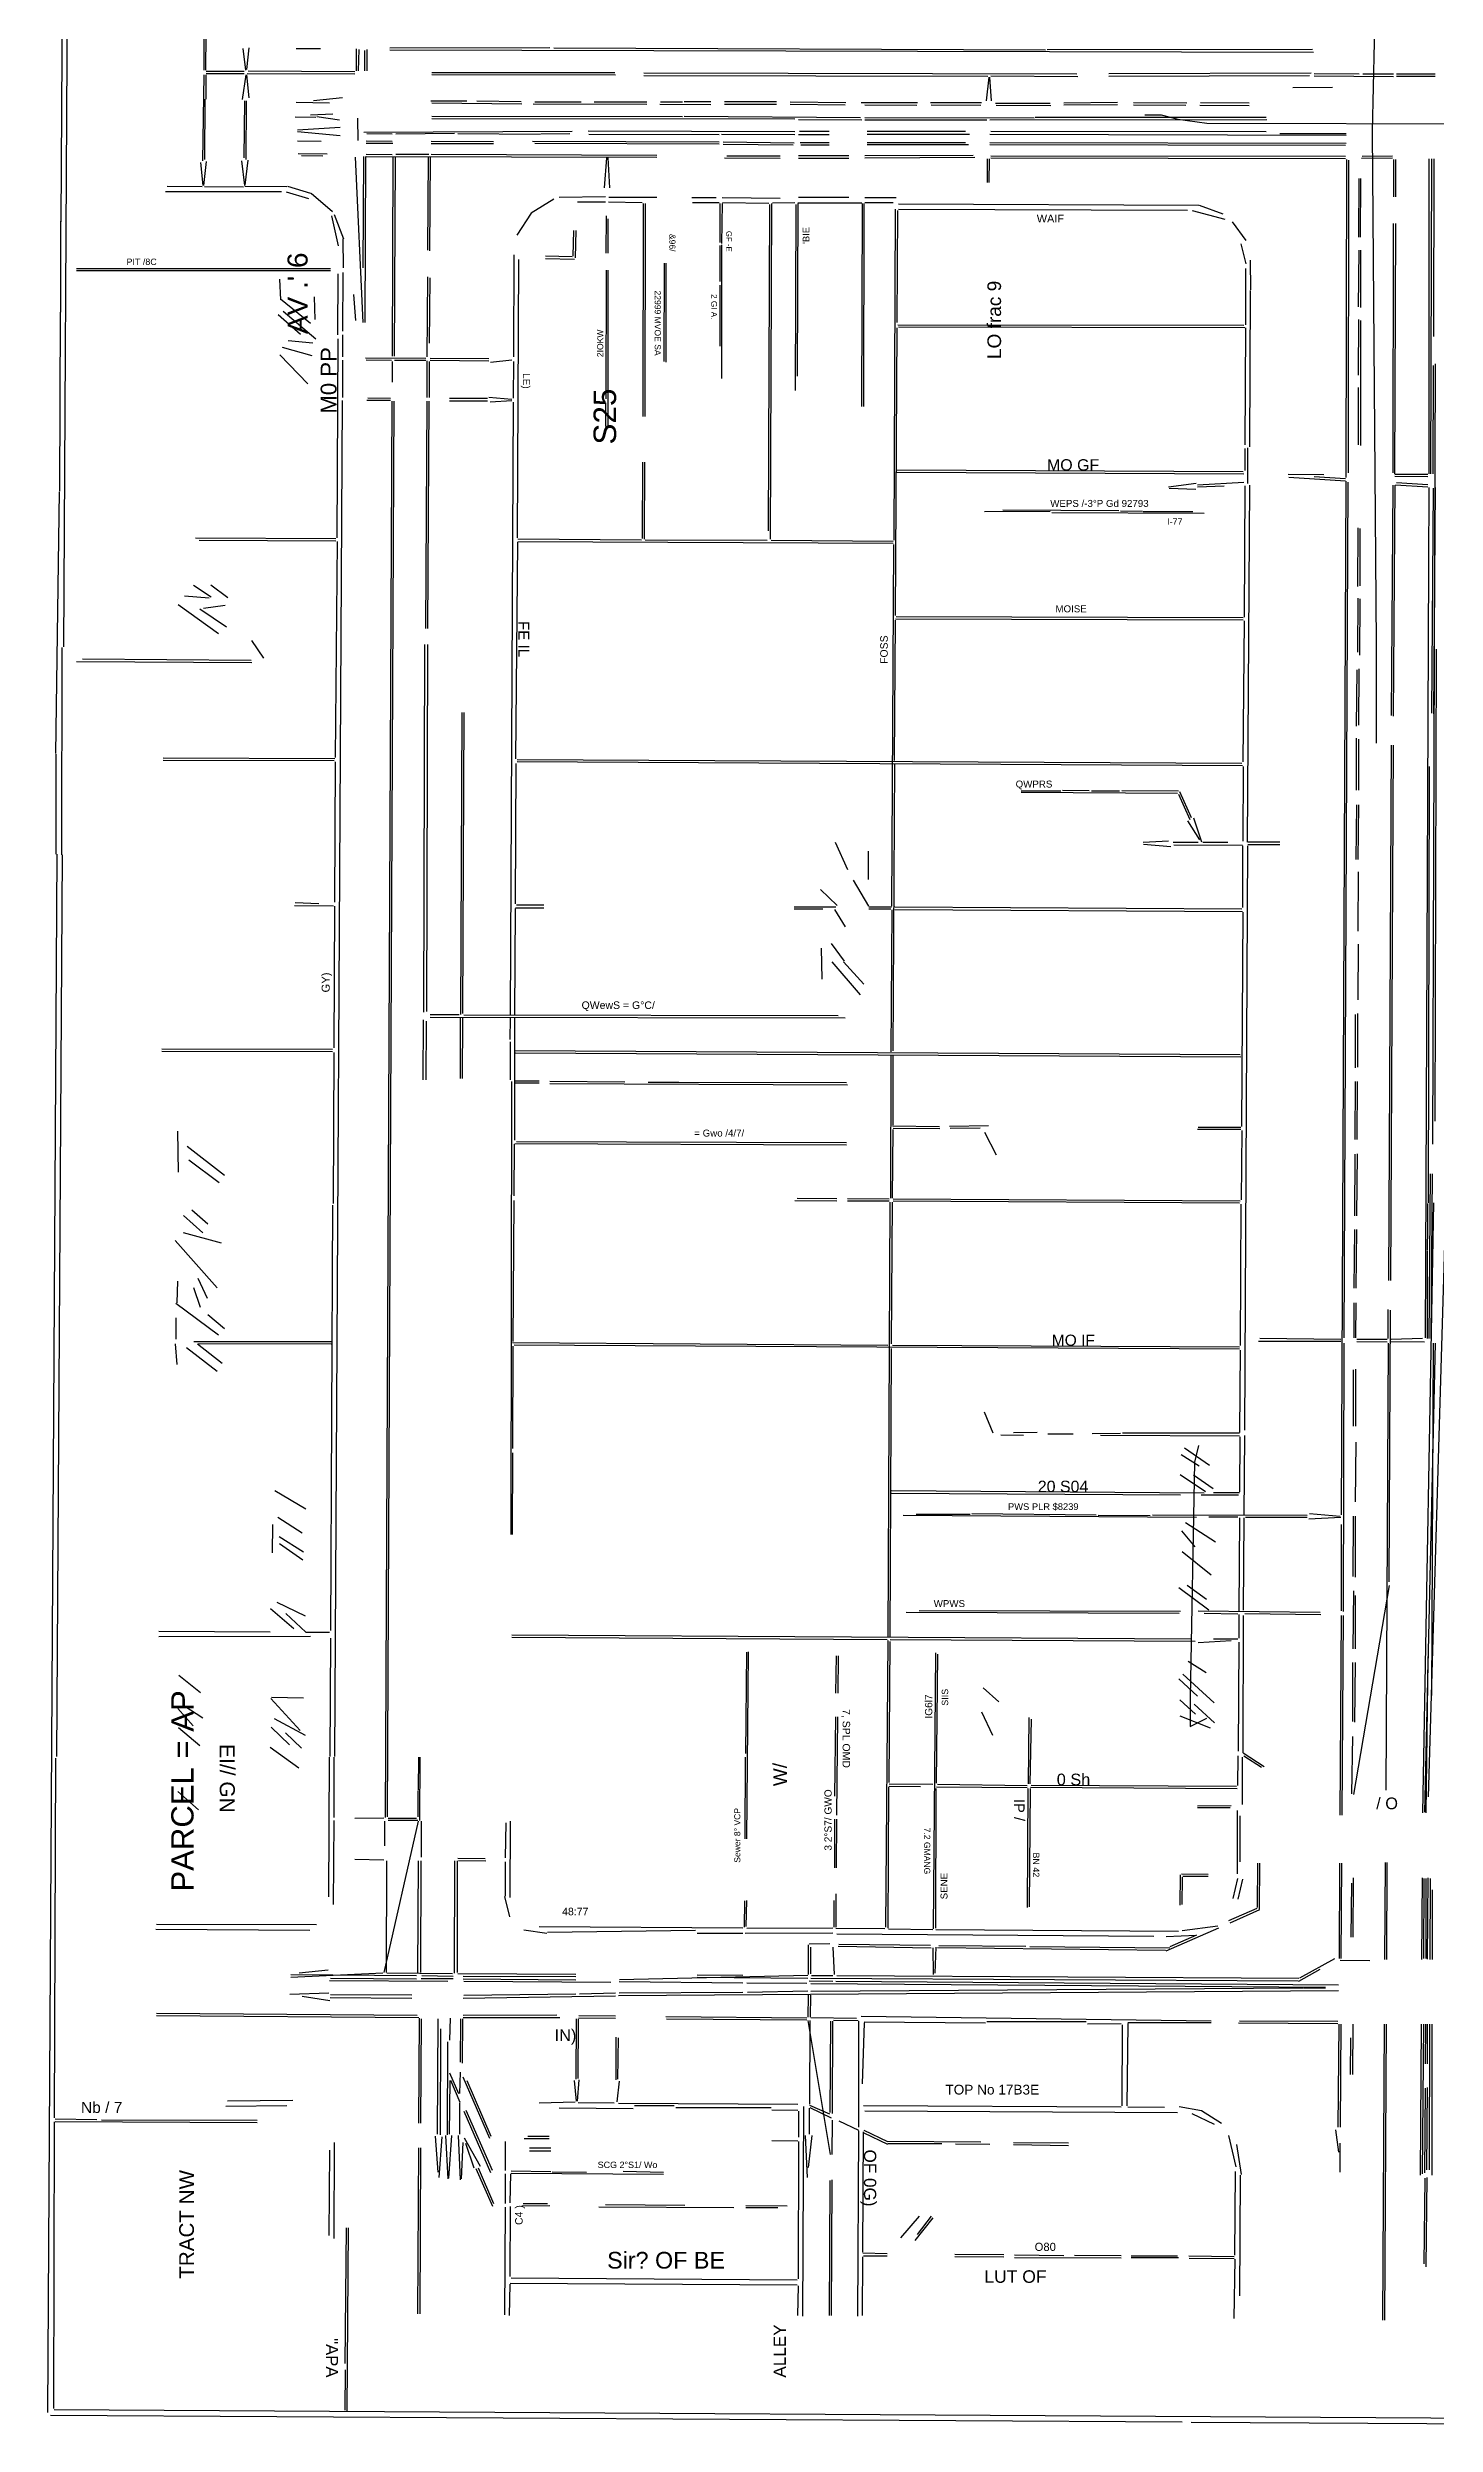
# Model space of a CAD drawing. Header units: feet. Extents: x 12 to 960, y 13 to 702.
# Drawn here: x 18.5 to 208.1, y 22.3 to 346.9 of the extents above; entities that cross this region are included whole.
import ezdxf
from ezdxf.enums import TextEntityAlignment as Align

# ---------------------------------------------------------------- set-up
doc = ezdxf.new("R2010")
doc.units = ezdxf.units.FT
for name, color, linetype in [('AGUA', 4, 'CONTINUOUS'), ('ALCANTARILLADO', 2, 'CONTINUOUS'), ('EJE_VIA', 7, 'CONTINUOUS'), ('GAS', 30, 'CONTINUOUS'), ('TEXTO', 7, 'CONTINUOUS')]:
    doc.layers.add(name, color=color, linetype=linetype)
doc.styles.add('CAD_TEXT', font='Arial')

msp = doc.modelspace()

# ---------------------------------------------------------------- linework, layer by layer
at = {"layer": 'AGUA'}
for p, q in [((199.98, 358.61), (199.43, 335.47)), ((168.4, 337.73), (170.64, 337.73)), ((170.64, 337.73), (172.9, 337.15)), ((172.9, 337.15), (176.84, 336.6)), ((176.84, 336.6), (436.44, 336.02)), ((199.43, 335.47), (199.98, 265.49)), ((199.98, 265.49), (199.98, 251.94)), ((175.73, 156), (175.16, 153.74)), ((175.16, 153.74), (174.6, 121.58)), ((174.6, 121.58), (174.6, 117.63)), ((174.6, 117.63), (176.84, 118.76))]:
    msp.add_line(p, q, dxfattribs=at)
at = {"layer": 'ALCANTARILLADO'}
msp.add_line((114.23, 127.8), (113.98, 102.27), dxfattribs=at)
at = {"layer": 'EJE_VIA'}
for p, q in [((21.71, 451.54), (20.69, 265.09)), ((21.04, 450.71), (20.32, 323.11)), ((39.93, 355.29), (39.84, 343.83)), ((40.17, 355.19), (40.09, 343.84)), ((45.17, 346.78), (45.53, 343.84)), ((46.02, 346.88), (45.67, 343.94)), ((55.78, 346.77), (52.45, 346.77)), ((60.67, 346.75), (60.67, 343.73)), ((61.03, 346.65), (60.95, 343.73)), ((61.82, 346.54), (61.79, 343.73)), ((62.1, 346.65), (62.11, 343.73)), ((87.14, 346.91), (65.26, 346.87)), ((65.26, 346.61), (191.41, 346.32)), ((87.66, 346.89), (154.84, 346.6)), ((191.3, 346.65), (155.05, 346.6)), ((39.86, 343.21), (39.68, 331.44)), ((40.11, 343.21), (40.11, 339.88)), ((45.36, 343.66), (40.16, 343.66)), ((45.36, 343.34), (40.16, 343.32)), ((45.6, 343.21), (45.07, 339.84)), ((45.67, 343.21), (46.01, 340.07)), ((45.78, 343.41), (60.47, 343.35)), ((45.89, 343.74), (60.47, 343.66)), ((70.99, 343.54), (95.99, 343.52)), ((70.99, 343.26), (96.09, 343.2)), ((99.95, 343.47), (159.11, 343.32)), ((99.95, 343.13), (146.93, 343.01)), ((147.09, 342.89), (146.71, 339.65)), ((147.18, 342.9), (147.4, 339.66)), ((147.34, 343.05), (159.22, 342.97)), ((191.09, 343.42), (163.49, 343.32)), ((190.89, 343.06), (163.49, 342.99)), ((194.01, 341.48), (188.59, 341.43)), ((191.51, 343.4), (197.66, 343.35)), ((191.51, 343.05), (202.34, 342.98)), ((198.18, 343.33), (202.34, 343.32)), ((202.76, 343.33), (208.07, 343.33)), ((202.76, 343.03), (208.07, 343.03)), ((39.99, 339.88), (39.97, 331.65)), ((45.41, 339.67), (45.3, 331.86)), ((45.64, 339.67), (45.6, 331.65)), ((52.45, 339.48), (57.03, 339.37)), ((57.46, 337.85), (54.43, 337.7)), ((58.82, 340.06), (54.84, 339.67)), ((70.88, 339.67), (75.78, 339.65)), ((70.99, 339.39), (83.28, 339.23)), ((77.13, 339.64), (83.18, 339.55)), ((84.84, 339.24), (100.37, 339.19)), ((85.05, 339.54), (91.41, 339.53)), ((93.18, 339.53), (100.36, 339.53)), ((102.14, 339.19), (109.11, 339.17)), ((102.24, 339.53), (105.26, 339.52)), ((109.12, 339.52), (105.47, 339.5)), ((118.07, 339.51), (110.99, 339.51)), ((118.07, 339.17), (110.99, 339.17)), ((119.95, 339.51), (127.55, 339.42)), ((119.95, 339.19), (127.45, 339.11)), ((129.64, 339.44), (137.34, 339.42)), ((130.16, 339.12), (137.24, 339.08)), ((139.11, 339.43), (146.09, 339.41)), ((139.22, 339.1), (145.99, 339.08)), ((147.97, 339.34), (155.47, 339.33)), ((148.07, 339.05), (155.57, 339.04)), ((164.64, 339.43), (157.34, 339.34)), ((164.64, 339.09), (157.34, 339.06)), ((166.82, 339.41), (174.11, 339.4)), ((166.82, 339.1), (174.01, 339.07)), ((175.89, 339.08), (182.66, 339.04)), ((175.99, 339.41), (182.66, 339.39)), ((52.34, 337.45), (55.16, 337.42)), ((58.5, 335.99), (52.66, 335.63)), ((52.66, 335.46), (58.49, 334.94)), ((55.27, 337.52), (58.41, 337.06)), ((60.84, 337.27), (60.9, 334.25)), ((61.72, 335.38), (90.16, 335.49)), ((62.14, 335.18), (65.57, 335.15)), ((66.09, 335.15), (74.11, 335.25)), ((70.99, 337.56), (105.26, 337.5)), ((70.99, 337.24), (120.57, 337.2)), ((74.53, 335.18), (85.78, 335.12)), ((89.85, 335.16), (85.89, 335.09)), ((92.34, 335.54), (120.57, 335.48)), ((92.45, 335.12), (110.26, 335.07)), ((105.47, 337.55), (129.53, 337.4)), ((110.57, 335.08), (120.57, 335.04)), ((121.09, 337.12), (129.74, 337.05)), ((121.09, 335.05), (125.26, 335.04)), ((125.26, 335.45), (121.2, 335.45)), ((130.16, 337.4), (153.28, 337.33)), ((130.16, 337.08), (146.82, 337.04)), ((143.91, 335.45), (130.47, 335.45)), ((144.43, 335.05), (130.47, 335.05)), ((185.05, 337.05), (147.24, 337.03)), ((147.24, 335.1), (195.89, 334.96)), ((147.34, 335.49), (184.95, 335.47)), ((184.95, 337.4), (153.39, 337.36)), ((186.82, 335.21), (195.89, 335.21)), ((39.38, 331.25), (39.72, 328.1)), ((40.17, 331.36), (39.81, 328.11)), ((45, 331.46), (45.39, 328.11)), ((45.86, 331.57), (45.46, 328.12)), ((52.65, 334.21), (55.89, 334.16)), ((52.76, 332.46), (56.72, 332.42)), ((53.18, 332.17), (56.09, 332.15)), ((60.54, 331.96), (61.56, 309.36)), ((61.66, 332.06), (61.58, 316.86)), ((61.94, 332.06), (61.86, 309.36)), ((62.03, 334.18), (65.57, 334.13)), ((65.68, 333.84), (62.03, 333.84)), ((62.03, 332.36), (65.57, 332.34)), ((62.03, 332.06), (101.72, 331.96)), ((65.68, 331.96), (65.57, 304.77)), ((65.97, 331.96), (65.85, 304.77)), ((70.57, 332.34), (66.09, 332.34)), ((70.49, 331.96), (70.39, 319.25)), ((70.78, 331.96), (70.69, 319.15)), ((70.89, 334.13), (79.43, 334.12)), ((70.89, 333.84), (79.43, 333.84)), ((70.89, 332.37), (101.72, 332.24)), ((84.74, 334.14), (110.26, 334.05)), ((85.05, 333.85), (110.26, 333.76)), ((94.88, 331.85), (94.55, 327.78)), ((95.05, 331.86), (95.25, 327.78)), ((110.78, 334.04), (120.47, 333.93)), ((110.78, 333.74), (120.36, 333.64)), ((110.99, 331.89), (118.59, 331.82)), ((111.3, 332.15), (118.59, 332.13)), ((127.97, 332.13), (121.09, 332.13)), ((121.09, 331.84), (127.97, 331.84)), ((125.26, 333.93), (121.3, 333.93)), ((121.41, 333.65), (125.26, 333.64)), ((144.95, 332.21), (130.16, 332.12)), ((145.16, 331.92), (130.16, 331.83)), ((143.91, 333.93), (130.47, 333.92)), ((144.32, 333.65), (130.47, 333.64)), ((146.86, 331.75), (146.86, 328.52)), ((147.11, 331.75), (147.1, 328.52)), ((147.24, 333.98), (195.89, 333.87)), ((147.24, 333.7), (195.78, 333.59)), ((147.34, 332.15), (195.78, 332.08)), ((147.34, 331.88), (195.78, 331.79)), ((195.95, 331.65), (195.86, 288.21)), ((196.21, 331.54), (196.15, 288.84)), ((202.24, 331.81), (197.97, 331.79)), ((202.24, 332.11), (198.07, 332.07)), ((202.34, 331.65), (202.34, 326.54)), ((202.62, 331.65), (202.63, 326.54)), ((207.2, 331.75), (207.17, 288.73)), ((207.53, 331.75), (207.43, 288.73)), ((207.87, 331.75), (207.84, 307.48)), ((34.84, 327.99), (39.64, 327.97)), ((39.95, 327.96), (45.26, 327.9)), ((45.47, 327.99), (51.2, 327.97)), ((51.27, 328.02), (54.42, 327.05)), ((197.6, 329.04), (197.57, 321.02)), ((197.87, 329.04), (197.82, 321.02)), ((34.64, 327.25), (50.47, 327.25)), ((51.08, 327.22), (54.14, 326.32)), ((54.51, 327.04), (57.41, 324.53)), ((87.67, 326.21), (84.59, 324.33)), ((94.74, 326.55), (88.38, 326.44)), ((90.89, 325.85), (94.74, 325.85)), ((95.15, 325.84), (99.74, 325.76)), ((95.16, 326.52), (101.72, 326.51)), ((99.88, 325.61), (99.82, 296.54)), ((100.15, 325.61), (100.1, 296.54)), ((106.51, 326.46), (109.84, 326.46)), ((110.26, 325.73), (106.61, 325.73)), ((110.34, 325.61), (110.32, 320.29)), ((110.64, 325.61), (110.57, 320.19)), ((110.67, 326.45), (118.59, 326.37)), ((110.68, 325.75), (117.03, 325.7)), ((117.14, 325.5), (116.96, 280.92)), ((117.41, 325.61), (117.2, 279.77)), ((120.57, 325.73), (117.55, 325.69)), ((120.72, 325.5), (120.63, 300.08)), ((120.98, 325.61), (120.91, 302.06)), ((120.99, 325.72), (129.74, 325.72)), ((127.97, 326.46), (121.09, 326.45)), ((129.77, 325.61), (129.69, 297.9)), ((130.02, 325.61), (129.95, 297.9)), ((130.16, 326.46), (134.43, 326.45)), ((134.01, 325.72), (130.16, 325.72)), ((134.31, 324.88), (134.11, 279.67)), ((134.59, 324.67), (134.52, 309.36)), ((134.74, 325.58), (175.78, 325.41)), ((134.74, 324.85), (174.22, 324.72)), ((174.85, 324.69), (179.31, 323.48)), ((175.83, 325.42), (179.03, 324.21)), ((20.27, 323.21), (20.28, 310.81)), ((57.31, 323.93), (58.22, 319.86)), ((57.66, 324.15), (58.92, 320.79)), ((84.57, 324.33), (82.6, 321.31)), ((90.35, 321.96), (90.28, 318.42)), ((90.66, 321.96), (90.6, 318.21)), ((94.79, 323.94), (94.78, 318.84)), ((95.05, 323.52), (95.04, 318.84)), ((180.3, 323.14), (182.18, 320.57)), ((202.32, 322.9), (202.27, 288.84)), ((202.62, 322.9), (202.51, 288.73)), ((58.86, 320.81), (58.89, 316.86)), ((82.2, 318.63), (82.14, 304.67)), ((86.51, 318.48), (90.16, 318.38)), ((110.32, 319.88), (110.33, 314.98)), ((110.57, 319.98), (110.56, 301.75)), ((181.51, 320.11), (182.2, 317.37)), ((197.6, 319.25), (197.55, 311.54)), ((197.84, 319.25), (197.83, 311.44)), ((22.45, 316.76), (57.14, 316.75)), ((22.45, 316.5), (57.14, 316.49)), ((50.18, 315.3), (50.31, 312.48)), ((58.16, 316.02), (58.13, 307.69)), ((58.86, 316.23), (58.8, 308.21)), ((70.42, 315.6), (70.33, 304.67)), ((70.71, 315.5), (70.64, 306.54)), ((82.82, 318), (82.66, 279.98)), ((86.51, 318.13), (90.47, 318.04)), ((94.79, 316.54), (94.76, 298.94)), ((95.04, 316.54), (95.02, 294.98)), ((102.72, 317.48), (102.7, 304.04)), ((102.98, 317.48), (102.96, 303.94)), ((182.15, 316.75), (182.15, 309.04)), ((182.8, 317.9), (182.83, 313.83)), ((50.33, 312.59), (54.43, 309.29)), ((54.92, 312.9), (55.03, 309.77)), ((60.29, 313.22), (60.56, 309.66)), ((110.32, 314.46), (110.32, 306.13)), ((182.79, 313.73), (182.67, 292.38)), ((20.24, 310.81), (20.14, 286.33)), ((50.03, 310.47), (53.06, 307.77)), ((50.71, 310.93), (55.14, 307.15)), ((134.52, 308.63), (134.29, 269.36)), ((134.64, 309.08), (181.93, 309)), ((134.74, 308.77), (182.03, 308.7)), ((182.12, 308.63), (182.07, 292.69)), ((197.56, 309.77), (197.53, 302.17)), ((197.83, 309.67), (197.83, 292.59)), ((50.57, 306.01), (54.63, 304.86)), ((51.38, 306.91), (54.75, 306.62)), ((58.15, 307.17), (58.01, 279.98)), ((58.82, 307.69), (58.82, 304.67)), ((50.26, 304.98), (54.08, 300.99)), ((58.82, 304.25), (58.81, 299.15)), ((61.93, 304.57), (70.16, 304.52)), ((62.03, 304.29), (65.47, 304.24)), ((65.6, 304.04), (65.58, 301.23)), ((65.89, 304.25), (70.16, 304.24)), ((70.33, 304.15), (70.33, 299.15)), ((70.63, 304.04), (70.63, 299.15)), ((70.78, 304.52), (78.8, 304.44)), ((70.78, 304.24), (78.8, 304.15)), ((81.93, 304.23), (79, 303.92)), ((82.17, 304.05), (82.11, 299.04)), ((208.06, 303.73), (207.69, 197.17)), ((207.76, 303.52), (207.73, 288.73)), ((58.74, 298.73), (57.7, 113.52)), ((62.14, 298.77), (65.36, 298.76)), ((62.24, 299.07), (65.36, 299.06)), ((78.59, 299), (73.39, 299)), ((73.39, 298.7), (78.59, 298.69)), ((78.79, 299.2), (81.93, 298.92)), ((81.93, 298.7), (78.99, 298.51)), ((197.55, 300.5), (197.53, 292.69)), ((65.54, 298.63), (64.62, 105.19)), ((65.81, 298.63), (64.9, 105.29)), ((70.33, 298.63), (70.15, 267.59)), ((70.61, 298.63), (70.43, 267.59)), ((82.12, 298.52), (81.69, 214.88)), ((94.74, 298.42), (94.74, 295.19)), ((182.43, 292.27), (182.41, 287.38)), ((99.79, 290.29), (99.73, 279.88)), ((100.05, 290.29), (100.02, 279.77)), ((134.53, 289.24), (181.82, 289.05)), ((134.53, 288.96), (181.93, 288.73)), ((182.07, 292.17), (182.06, 289.15)), ((20.11, 286.23), (19.6, 250.5)), ((175.39, 287.39), (171.63, 286.87)), ((171.72, 286.73), (175.37, 286.62)), ((181.93, 287.51), (175.57, 287.18)), ((179.22, 287.02), (175.57, 286.87)), ((182.03, 287.06), (181.96, 269.15)), ((182.68, 287.17), (182.36, 238.42)), ((187.97, 288.67), (192.86, 288.63)), ((188.08, 288.27), (195.78, 287.77)), ((191.51, 288.34), (195.79, 288.06)), ((195.83, 287.69), (195.2, 146.54)), ((196.11, 287.59), (195.58, 170.71)), ((202.27, 287.17), (202.05, 255.71)), ((202.54, 287.17), (202.3, 255.61)), ((202.55, 288.67), (207.03, 288.67)), ((202.55, 288.37), (207.03, 288.36)), ((202.65, 287.21), (207.03, 286.95)), ((202.75, 287.51), (207.03, 287.26)), ((207.16, 286.86), (206.68, 170.71)), ((212.39, 286.54), (207.08, 108)), ((207.77, 286.75), (207.54, 256.02)), ((208.04, 286.86), (207.81, 255.92)), ((155.47, 283.55), (146.51, 283.54)), ((149.01, 283.77), (164.84, 283.7)), ((155.68, 283.44), (176.51, 283.35)), ((165.05, 283.64), (168.07, 283.62)), ((168.18, 283.58), (174.95, 283.56)), ((38.7, 279.97), (57.87, 279.88)), ((39.22, 279.64), (57.87, 279.55)), ((58.05, 279.46), (57.78, 249.98)), ((82.68, 279.36), (82.45, 249.77)), ((82.76, 279.84), (99.64, 279.7)), ((82.76, 279.49), (134.01, 279.26)), ((100.16, 279.68), (116.82, 279.65)), ((117.34, 279.64), (134.01, 279.52)), ((197.48, 281.34), (197.46, 273.31)), ((197.77, 281.23), (197.74, 273.42)), ((134.07, 279.04), (133.8, 229.67)), ((38.45, 273.51), (40.84, 271.9)), ((40.83, 273.55), (43.15, 271.82)), ((36.36, 270.86), (41.87, 266.92)), ((37.23, 272.05), (40.58, 271.77)), ((39.29, 270.29), (42.97, 267.79)), ((42.77, 270.72), (39.83, 270.33)), ((197.47, 271.75), (197.45, 264.36)), ((197.77, 271.65), (197.69, 263.94)), ((134.28, 268.73), (134.14, 249.56)), ((134.32, 268.92), (181.82, 268.78)), ((134.43, 269.24), (181.82, 269.08)), ((181.94, 268.63), (181.79, 249.36)), ((20.44, 264.98), (20.41, 236.65)), ((22.45, 263.1), (46.41, 262.95)), ((23.28, 263.44), (46.3, 263.24)), ((46.36, 265.96), (47.99, 263.54)), ((70.01, 265.4), (69.84, 215.19)), ((70.41, 265.4), (70.25, 215.29)), ((208.18, 264.77), (207.99, 200.29)), ((197.35, 261.96), (197.27, 254.25)), ((197.64, 262.07), (197.56, 254.36)), ((75.1, 256.13), (74.9, 214.88)), ((75.36, 256.13), (75.17, 214.98)), ((19.62, 250.4), (19.62, 236.75)), ((197.27, 252.59), (197.27, 245.5)), ((197.56, 252.48), (197.56, 245.5)), ((202.03, 251.65), (201.69, 178.52)), ((202.31, 251.65), (201.96, 178.52)), ((34.32, 249.91), (57.76, 249.84)), ((34.32, 249.59), (57.66, 249.55)), ((57.81, 249.36), (57.69, 230.19)), ((82.46, 249.15), (82.39, 229.98)), ((82.66, 249.7), (181.62, 249.18)), ((82.66, 249.4), (181.72, 248.86)), ((134.18, 249.04), (133.99, 209.88)), ((181.83, 248.73), (181.77, 238.52)), ((207.25, 248.73), (207.1, 189.15)), ((151.51, 245.41), (156.93, 245.41)), ((151.51, 245.22), (172.86, 245.11)), ((157.13, 245.5), (160.78, 245.46)), ((164.95, 245.36), (161.09, 245.36)), ((165.26, 245.44), (172.97, 245.42)), ((172.97, 244.98), (174.52, 241.49)), ((173.14, 245.33), (174.72, 241.79)), ((197.28, 243.52), (197.19, 236.02)), ((197.56, 243.52), (197.49, 236.02)), ((174.23, 241.3), (175.85, 238.71)), ((175.04, 241.71), (176.12, 238.43)), ((126.08, 238.41), (127.77, 234.68)), ((130.61, 237.17), (130.58, 233.31)), ((171.61, 238.54), (168.18, 238.34)), ((168.19, 238.13), (171.95, 237.8)), ((172.24, 238.4), (175.68, 238.39)), ((172.34, 238.04), (181.72, 237.99)), ((176.3, 238.4), (179.74, 238.39)), ((181.75, 237.9), (181.75, 229.46)), ((182.41, 237.9), (182, 158.11)), ((186.82, 238.4), (182.45, 238.39)), ((186.82, 238.04), (182.45, 238.02)), ((19.77, 236.75), (18.51, 23.94)), ((20.5, 236.65), (19.72, 113.52)), ((197.53, 234.36), (197.5, 226.23)), ((124.09, 231.94), (126.36, 229.73)), ((128.57, 233.19), (130.64, 229.67)), ((52.24, 229.77), (57.55, 229.69)), ((52.34, 230.15), (55.58, 230.03)), ((57.7, 229.67), (57.6, 210.29)), ((82.37, 229.36), (82.31, 214.88)), ((82.45, 229.45), (86.3, 229.44)), ((86.3, 229.8), (82.55, 229.79)), ((120.47, 229.58), (126.2, 229.58)), ((124.43, 229.26), (120.47, 229.25)), ((125.99, 229.21), (127.47, 226.83)), ((133.8, 229.53), (130.68, 229.53)), ((133.7, 229.27), (130.68, 229.23)), ((133.81, 229.15), (133.71, 209.77)), ((134.22, 229.57), (181.62, 229.29)), ((134.22, 229.22), (181.72, 228.95)), ((181.76, 228.84), (181.6, 199.56)), ((125.53, 224.54), (127.33, 222.14)), ((197.51, 224.46), (197.48, 216.86)), ((124.16, 223.94), (124.29, 219.67)), ((125.63, 222.04), (129.51, 217.56)), ((127.24, 222.08), (130.02, 219)), ((74.74, 214.8), (70.78, 214.8)), ((70.78, 214.5), (127.45, 214.43)), ((74.88, 214.46), (74.86, 206.13)), ((75.17, 214.36), (75.15, 206.13)), ((75.36, 214.81), (126.51, 214.71)), ((81.7, 214.36), (81.66, 211.44)), ((82.28, 214.36), (82.28, 197.69)), ((197.14, 214.88), (197.14, 207.59)), ((197.43, 214.98), (197.43, 207.69)), ((69.83, 214.15), (69.76, 205.92)), ((70.22, 213.94), (70.2, 205.92)), ((81.68, 211.13), (81.68, 205.92)), ((34.11, 210.17), (57.45, 210.13)), ((34.11, 209.85), (57.45, 209.82)), ((57.6, 209.67), (57.53, 189.04)), ((82.34, 209.97), (181.41, 209.41)), ((82.45, 209.65), (181.51, 209.1)), ((133.68, 209.25), (133.66, 189.77)), ((133.96, 209.25), (133.97, 199.77)), ((81.89, 205.71), (81.81, 143.84)), ((85.68, 205.77), (82.45, 205.76)), ((85.68, 205.5), (82.45, 205.49)), ((87.13, 205.76), (97.34, 205.66)), ((87.14, 205.45), (127.76, 205.27)), ((104.74, 205.56), (100.57, 205.56)), ((104.74, 205.6), (127.66, 205.59)), ((197.11, 205.71), (197.06, 197.79)), ((197.38, 205.71), (197.35, 197.79)), ((36.25, 198.94), (36.33, 193.31)), ((133.98, 199.15), (133.88, 189.77)), ((133.91, 199.65), (140.36, 199.58)), ((134.01, 199.32), (140.37, 199.3)), ((147.03, 199.65), (141.72, 199.58)), ((145.89, 199.36), (141.82, 199.29)), ((146.51, 198.78), (148.09, 195.72)), ((181.51, 199.17), (175.57, 199.17)), ((175.68, 199.46), (181.51, 199.46)), ((181.63, 199.04), (181.53, 189.56)), ((37.57, 196.87), (42.7, 192.93)), ((37.8, 195.01), (41.94, 191.9)), ((82.25, 197.17), (82.21, 190.09)), ((82.34, 197.23), (127.66, 197.05)), ((82.55, 197.52), (127.66, 197.38)), ((197.09, 195.81), (197.02, 187.38)), ((197.38, 195.82), (197.31, 187.38)), ((207.35, 193.11), (207.17, 170.61)), ((207.62, 193.11), (207.46, 170.61)), ((57.44, 188.83), (57.16, 130.71)), ((82.18, 189.46), (82.08, 170.19)), ((120.57, 189.44), (126.3, 189.43)), ((120.88, 189.76), (126.3, 189.73)), ((127.76, 189.75), (133.49, 189.69)), ((133.49, 189.38), (127.76, 189.38)), ((133.56, 189.25), (133.27, 129.88)), ((133.86, 189.25), (133.75, 169.88)), ((134.01, 189.69), (181.41, 189.41)), ((134.01, 189.4), (181.3, 189.12)), ((181.49, 188.94), (181.4, 169.67)), ((207.84, 189.15), (206.34, 105.81)), ((207.01, 189.04), (207.01, 185.71)), ((37.03, 185.08), (42.22, 183.67)), ((37.07, 187.42), (39.71, 185.06)), ((38.23, 188.17), (40.39, 186.26)), ((197.01, 185.5), (196.93, 177.48)), ((197.29, 185.5), (197.2, 177.48)), ((207, 185.71), (206.97, 182.69)), ((35.93, 183.98), (41.68, 177.54)), ((206.96, 182.59), (206.95, 170.61)), ((39.03, 178.85), (40.33, 176.11)), ((36.03, 175.46), (41.88, 171.1)), ((36.26, 178.42), (36.15, 175.5)), ((38.44, 177.57), (39.35, 174.89)), ((196.93, 175.5), (196.92, 170.71)), ((197.22, 175.5), (197.17, 170.71)), ((36.05, 173.42), (36.01, 170.5)), ((40.39, 173.88), (42.68, 171.98)), ((201.6, 174.56), (201.6, 170.61)), ((201.9, 174.46), (201.73, 137.38)), ((35.95, 169.87), (36.18, 167.05)), ((37.5, 169.39), (41.7, 166.14)), ((38.49, 170.21), (57.24, 170.2)), ((38.99, 169.88), (42.34, 167.24)), ((39.11, 169.92), (57.24, 169.88)), ((82.03, 170.08), (133.28, 169.72)), ((82.08, 169.56), (82.04, 155.61)), ((82.24, 169.74), (181.3, 169.18)), ((133.75, 169.25), (133.54, 129.88)), ((133.91, 169.69), (181.3, 169.49)), ((181.41, 169.04), (181.33, 157.79)), ((183.91, 170.25), (195.16, 170.24)), ((184.11, 170.64), (195.16, 170.53)), ((195.56, 169.98), (195.48, 133.31)), ((197.34, 170.53), (201.51, 170.52)), ((197.34, 170.22), (201.51, 170.17)), ((201.61, 169.98), (201.31, 108.94)), ((201.93, 170.18), (206.61, 170.16)), ((206.31, 170.6), (202.03, 170.49)), ((208.04, 169.98), (206.61, 105.92)), ((207.77, 169.98), (207.55, 121.86)), ((196.86, 166.34), (196.86, 158.63)), ((197.17, 166.44), (197.16, 158.63)), ((146.46, 160.58), (147.61, 157.71)), ((148.7, 157.45), (151.82, 157.43)), ((153.7, 157.76), (150.47, 157.75)), ((158.59, 157.56), (155.16, 157.55)), ((165.05, 157.62), (161.2, 157.61)), ((162.34, 157.43), (181.3, 157.3)), ((165.36, 157.73), (181.3, 157.71)), ((181.36, 157.17), (181.33, 149.67)), ((182.02, 157.38), (181.91, 146.54)), ((197.19, 156.44), (197.12, 148.31)), ((82, 154.98), (81.99, 143.84)), ((173.36, 154.79), (175.81, 153.2)), ((173.82, 155.69), (177.21, 153.32)), ((49.56, 149.86), (53.78, 147.35)), ((133.8, 149.84), (176.51, 149.55)), ((133.8, 149.51), (173.28, 149.26)), ((173.23, 152.04), (176.67, 149.7)), ((175.03, 151.97), (177.71, 150.12)), ((181.3, 149.53), (177.76, 149.53)), ((49.97, 146.2), (53.27, 144.09)), ((135.36, 146.47), (175.47, 146.21)), ((137.14, 146.63), (144.53, 146.62)), ((144.74, 146.73), (161.72, 146.53)), ((162.03, 146.47), (169.12, 146.43)), ((169.43, 146.53), (190.57, 146.46)), ((176.09, 149.26), (181.2, 149.24)), ((177.14, 146.24), (181.09, 146.24)), ((181.3, 146.13), (181.24, 133.42)), ((181.91, 146.13), (181.84, 133.52)), ((190.57, 146.17), (182.14, 146.16)), ((195.16, 146.18), (190.77, 145.93)), ((190.86, 146.72), (195.05, 146.34)), ((196.86, 146.34), (196.79, 138.1)), ((197.11, 146.34), (197.1, 138)), ((49.25, 145.19), (49.18, 141.33)), ((50.14, 143.57), (53.49, 141.48)), ((173.39, 144.34), (175.24, 142.16)), ((173.94, 145.46), (178.05, 142.86)), ((195.2, 145.19), (195.19, 133.42)), ((50.19, 142.59), (53.36, 140.4)), ((173.47, 141.54), (177.44, 138.34)), ((173.04, 136.61), (177.15, 133.55)), ((174.15, 136.9), (176.82, 135.02)), ((201.75, 136.86), (196.91, 108.32)), ((48.98, 133.72), (52.14, 131.01)), ((49.81, 134.6), (53.68, 132.75)), ((135.78, 133.22), (173.07, 133.1)), ((137.55, 133.45), (173.28, 133.38)), ((175.68, 133.4), (192.34, 133.22)), ((176.51, 133.12), (181.09, 133.02)), ((196.87, 136.13), (196.8, 128.21)), ((197.11, 135.5), (197.1, 128.21)), ((33.7, 130.65), (48.91, 130.57)), ((54.43, 129.93), (33.7, 129.86)), ((51.04, 133.06), (53.78, 130.48)), ((53.8, 130.52), (57.03, 130.52)), ((81.93, 130.16), (174.74, 129.59)), ((181.22, 132.9), (181.22, 129.67)), ((181.83, 132.79), (181.77, 114.04)), ((182.03, 133.03), (192.45, 132.9)), ((195.22, 132.79), (195.02, 105.5)), ((195.49, 132.79), (195.3, 105.5)), ((57.16, 129.67), (57.07, 113.52)), ((81.93, 129.82), (133.18, 129.49)), ((113.96, 127.79), (113.85, 113.94)), ((126.22, 127.27), (126.15, 122.17)), ((126.5, 127.27), (126.45, 122.17)), ((133.28, 129.36), (132.97, 90.19)), ((133.54, 129.25), (133.4, 109.98)), ((133.59, 129.49), (175.26, 129.28)), ((139.79, 127.69), (139.5, 89.98)), ((140.09, 127.48), (139.9, 109.88)), ((180.16, 129.32), (175.67, 129.05)), ((177.76, 129.58), (181.09, 129.58)), ((181.22, 129.15), (181.13, 114.25)), ((207.04, 127.17), (206.77, 105.81)), ((36.42, 124.61), (39.41, 122.28)), ((173.03, 124.12), (175.58, 121.75)), ((173.59, 124.77), (177.88, 120.83)), ((174.33, 126.55), (176.76, 124.99)), ((196.77, 126.34), (196.75, 118.31)), ((197.12, 126.34), (197.02, 118.21)), ((37.14, 120.47), (39.72, 118.81)), ((49.03, 121.45), (53, 117.09)), ((49.11, 121.61), (53.49, 121.54)), ((146.29, 122.88), (148.47, 121)), ((173.19, 121.25), (175.33, 119.32)), ((175.11, 120.67), (177.89, 118.13)), ((36.3, 120.07), (38.41, 117.72)), ((36.38, 117.47), (39.33, 115.02)), ((49.06, 117.53), (51.55, 115.12)), ((49.45, 118.69), (53.69, 116.42)), ((126.15, 118.94), (126.02, 108.1)), ((126.43, 118.94), (126.27, 105.5)), ((146.06, 119.6), (147.58, 116.45)), ((152.56, 118.84), (152.44, 109.77)), ((152.86, 118.63), (152.69, 109.77)), ((173.19, 119.06), (177.3, 117.43)), ((48.9, 114.8), (52.84, 111.97)), ((50.99, 116.76), (53.19, 114.68)), ((181.09, 113.63), (181.06, 109.56)), ((181.82, 114), (184.67, 112.17)), ((196.75, 116.23), (196.64, 108.42)), ((19.61, 113.31), (19.41, 64.15)), ((56.96, 113.42), (56.87, 94.36)), ((57.62, 113.42), (57.62, 105.19)), ((69.16, 113.42), (69.15, 108.94)), ((69.36, 113.42), (69.31, 104.77)), ((113.8, 113.42), (113.74, 102.27)), ((181.68, 113.42), (181.68, 106.96)), ((181.9, 113.59), (184.32, 112.06)), ((36.32, 108.76), (39.11, 106.23)), ((69.1, 108.84), (69.07, 105.29)), ((133.37, 109.36), (133.27, 90.09)), ((133.49, 109.8), (139.43, 109.76)), ((133.49, 109.45), (137.76, 109.44)), ((139.85, 109.15), (139.8, 90.08)), ((139.95, 109.39), (152.34, 109.29)), ((140.05, 109.72), (152.34, 109.58)), ((152.43, 109.15), (152.34, 92.9)), ((152.72, 109.15), (152.61, 93)), ((152.76, 109.33), (180.99, 109.13)), ((152.86, 109.62), (180.89, 109.46)), ((57.63, 104.77), (57.5, 93.31)), ((64.43, 105.12), (60.47, 105.07)), ((69.15, 104.67), (64.43, 84.04)), ((64.54, 104.67), (64.55, 101.34)), ((65.05, 105.09), (68.91, 105.09)), ((65.05, 104.82), (69.11, 104.81)), ((69.56, 104.67), (69.55, 99.77)), ((81.09, 104.46), (81, 99.67)), ((81.71, 104.67), (81.64, 94.25)), ((126, 104.98), (125.99, 98.31)), ((126.28, 104.98), (126.25, 98.31)), ((180.16, 106.8), (175.57, 106.73)), ((180.05, 106.5), (175.57, 106.49)), ((181.01, 106.13), (181, 97.48)), ((181.36, 105.4), (181.36, 99.15)), ((60.47, 99.52), (64.43, 99.42)), ((64.81, 99.25), (64.75, 84.04)), ((69.13, 99.25), (69.06, 84.04)), ((69.49, 99.25), (69.47, 84.04)), ((74.11, 99.25), (74.05, 83.94)), ((74.44, 99.25), (74.46, 84.04)), ((74.53, 99.65), (78.28, 99.58)), ((74.63, 99.33), (78.39, 99.29)), ((81.02, 99.15), (81.01, 94.46)), ((173.38, 97.48), (177.03, 97.46)), ((183.8, 98.94), (183.73, 92.9)), ((184.06, 98.94), (184.02, 92.69)), ((195, 98.94), (194.92, 85.92)), ((195.25, 98.94), (195.18, 85.92)), ((201.2, 99.04), (201.12, 85.81)), ((201.46, 99.04), (201.42, 85.81)), ((80.91, 94.39), (81.63, 91.62)), ((126.17, 94.77), (126.17, 90.19)), ((173.21, 97.38), (173.18, 93.21)), ((173.5, 97.06), (173.44, 93.32)), ((173.59, 97.18), (177.03, 97.17)), ((181.04, 96.87), (180.41, 94.14)), ((181.72, 96.77), (181.09, 94.02)), ((196.6, 96.23), (196.53, 88.83)), ((196.85, 96.96), (196.82, 88.84)), ((206.25, 96.96), (206.18, 85.81)), ((206.51, 96.86), (206.45, 85.92)), ((206.77, 96.86), (206.75, 85.92)), ((207.04, 96.96), (206.96, 85.82)), ((207.38, 96.86), (207.32, 85.81)), ((207.64, 95.29), (207.62, 85.81)), ((113.73, 93.83), (113.64, 90.19)), ((113.99, 93.84), (113.91, 90.29)), ((125.93, 93.84), (125.93, 90.19)), ((183.67, 92.76), (179.81, 91.08)), ((184.06, 92.6), (179.98, 90.77)), ((33.28, 89.93), (54.32, 89.79)), ((33.38, 90.62), (55.26, 90.57)), ((83.57, 89.85), (86.73, 89.4)), ((85.68, 90.28), (113.49, 90.13)), ((86.82, 89.52), (107.03, 89.79)), ((107.24, 89.39), (113.49, 89.39)), ((125.78, 89.38), (113.8, 89.34)), ((125.78, 90.06), (114.01, 90.05)), ((122.39, 87.79), (122.39, 83.73)), ((125.36, 87.92), (122.55, 87.91)), ((126.2, 90.06), (132.87, 90.03)), ((126.3, 89.31), (169.64, 88.96)), ((126.61, 87.91), (139.12, 87.77)), ((133.39, 89.97), (139.43, 89.9)), ((139.84, 89.9), (172.97, 89.67)), ((140.26, 87.72), (152.14, 87.63)), ((178.44, 90.09), (171.27, 86.94)), ((175.38, 89.09), (171.3, 88.89)), ((175.44, 89.12), (171.79, 87.53)), ((178.38, 90.36), (173.47, 89.7)), ((122.7, 87.48), (122.7, 83.84)), ((125.79, 87.49), (125.95, 83.73)), ((126.51, 87.61), (139.22, 87.41)), ((139.44, 87.38), (139.47, 83.73)), ((139.85, 87.48), (139.7, 83.94)), ((140.05, 87.42), (171.2, 87.06)), ((152.66, 87.58), (171.82, 87.41)), ((192.31, 84.42), (189.37, 82.8)), ((194.29, 85.9), (189.51, 83.26)), ((195.05, 85.72), (199.12, 85.68)), ((56.94, 81.21), (51.62, 81.01)), ((51.72, 83.38), (64.32, 83.99)), ((51.72, 83.76), (68.91, 83.59)), ((56.85, 84.35), (52.86, 83.95)), ((57.03, 82.92), (73.18, 82.84)), ((57.14, 83.26), (68.91, 83.17)), ((64.84, 83.98), (73.8, 83.86)), ((69.53, 83.19), (73.91, 83.18)), ((69.63, 83.59), (73.91, 83.51)), ((74.53, 83.86), (90.68, 83.78)), ((75.26, 83.53), (90.68, 83.48)), ((75.26, 83.14), (90.68, 83.04)), ((75.36, 82.82), (95.47, 82.7)), ((96.09, 81.21), (91.19, 81.06)), ((194.84, 81.51), (96.51, 80.82)), ((96.61, 82.78), (113.49, 82.63)), ((113.49, 81.31), (96.61, 81.18)), ((96.62, 83.08), (122.34, 83.65)), ((107.24, 83.71), (113.49, 83.65)), ((107.24, 83.38), (122.34, 83.26)), ((114.01, 82.59), (122.24, 82.58)), ((122.34, 81.46), (114.11, 81.29)), ((122.55, 82.87), (125.78, 82.85)), ((122.76, 83.25), (189.32, 82.9)), ((122.76, 82.53), (193.07, 82.03)), ((189.95, 81.86), (122.76, 81.41)), ((122.86, 83.63), (125.78, 83.59)), ((126.2, 82.85), (194.84, 82.34)), ((126.3, 83.6), (189.43, 83.26)), ((193.07, 81.86), (190.05, 81.85)), ((33.38, 78.47), (69.01, 78.19)), ((33.38, 78.15), (69.22, 77.88)), ((53.28, 80.78), (57.07, 80.2)), ((57.13, 80.6), (68.28, 80.5)), ((57.14, 81), (68.28, 80.98)), ((96.1, 80.8), (75.26, 80.48)), ((88.07, 78.18), (75.26, 78.16)), ((90.68, 81.07), (75.36, 80.86)), ((91.09, 78.13), (96.09, 78.12)), ((102.97, 78.01), (122.24, 77.84)), ((122.4, 80.92), (122.38, 77.9)), ((122.7, 80.92), (122.69, 77.9)), ((129.63, 78.04), (177.45, 77.44)), ((69.28, 77.79), (69.19, 63.42)), ((69.55, 77.69), (69.47, 63.42)), ((71.81, 77.69), (71.73, 61.96)), ((72.18, 76.34), (72.14, 61.86)), ((73.49, 77.79), (73.42, 74.77)), ((74.9, 77.69), (74.85, 71.75)), ((75.17, 77.69), (75.15, 71.65)), ((88.49, 77.84), (75.26, 77.83)), ((90.73, 77.69), (90.65, 69.46)), ((90.97, 77.69), (90.94, 69.56)), ((91.09, 77.81), (96.09, 77.77)), ((96.15, 75.19), (96.13, 69.36)), ((96.45, 75.08), (96.36, 69.46)), ((103.07, 77.68), (122.24, 77.55)), ((122.36, 77.48), (125.39, 59.15)), ((122.65, 77.48), (122.57, 66.02)), ((122.76, 77.88), (129.01, 77.8)), ((125.47, 77.38), (125.38, 64.88)), ((125.74, 77.38), (125.67, 64.77)), ((125.88, 77.52), (129.22, 77.45)), ((129.28, 77.38), (129.28, 62.9)), ((130.06, 77.16), (129.76, 68.83)), ((130.05, 77.27), (146.62, 77.16)), ((146.82, 77.32), (160.36, 77.32)), ((165.16, 76.99), (160.57, 76.98)), ((165.3, 76.86), (165.25, 65.81)), ((166.05, 77.07), (165.92, 65.81)), ((166.09, 77.2), (177.45, 77.17)), ((181.2, 77.13), (194.74, 77.06)), ((181.3, 77.43), (194.74, 77.39)), ((194.88, 76.96), (194.76, 62.9)), ((195.15, 76.96), (195.06, 62.9)), ((196.46, 75.09), (196.45, 70.09)), ((196.78, 76.96), (196.77, 70.09)), ((201.09, 76.96), (200.87, 36.54)), ((201.36, 76.96), (201.12, 36.54)), ((206.15, 76.96), (206.01, 56.34)), ((206.44, 76.96), (206.28, 56.54)), ((206.71, 76.96), (206.66, 71.54)), ((206.96, 76.96), (206.96, 71.54)), ((207.29, 76.96), (207.25, 57.06)), ((207.59, 76.96), (207.57, 56.34)), ((73.14, 74.56), (73.11, 61.86)), ((73.45, 69.25), (73.38, 61.96)), ((73.4, 70.3), (74.64, 67.48)), ((73.53, 69.33), (74.84, 66.29)), ((74.86, 70.4), (74.77, 67.48)), ((75.24, 69.76), (78.89, 61.37)), ((75.78, 69.25), (79.08, 61.68)), ((90.46, 69.27), (90.71, 66.44)), ((91.09, 69.37), (90.87, 66.44)), ((96.58, 69.17), (96.29, 66.34)), ((206.68, 68.21), (206.59, 56.65)), ((206.94, 68.32), (206.87, 57.06)), ((51.2, 65.8), (42.86, 65.72)), ((52.03, 66.52), (43.07, 66.46)), ((74.8, 66.23), (74.79, 61.96)), ((75.38, 65.09), (79.03, 56.7)), ((75.64, 65.22), (79.23, 57.01)), ((90.57, 66.29), (85.67, 66.16)), ((88.38, 65.52), (98.49, 65.43)), ((90.99, 66.25), (95.89, 66.23)), ((96.51, 66.15), (120.99, 66.02)), ((98.7, 65.84), (104.11, 65.84)), ((117.34, 65.52), (104.32, 65.52)), ((117.45, 65.27), (120.99, 65.21)), ((121.08, 65.09), (121.07, 61.54)), ((121.75, 65.71), (121.62, 37.06)), ((122.56, 65.5), (122.55, 61.96)), ((122.6, 65.92), (125.32, 64.7)), ((122.64, 65.58), (125.53, 64.17)), ((129.95, 65.85), (165.16, 65.69)), ((130.16, 65.12), (172.86, 64.88)), ((166.09, 65.66), (171.09, 65.63)), ((173.06, 65.72), (176.11, 65.19)), ((176.12, 65.18), (178.84, 63.43)), ((19.43, 63.63), (19.34, 24.46)), ((19.53, 64.02), (25.26, 63.95)), ((19.53, 63.65), (47.14, 63.51)), ((25.89, 63.88), (47.14, 63.84)), ((72.85, 61.76), (73.17, 55.82)), ((73.67, 61.77), (73.27, 55.93)), ((74.59, 61.76), (74.86, 55.72)), ((121.98, 61.76), (122.26, 56.02)), ((122.9, 61.77), (122.39, 57.38)), ((125.68, 63.84), (125.62, 59.15)), ((126.57, 63.75), (129.27, 62.47)), ((129.27, 62.38), (129.14, 37.06)), ((129.9, 62.27), (129.82, 45.81)), ((130, 62.49), (133.23, 60.93)), ((130.03, 62.11), (133.22, 60.58)), ((174.83, 64.74), (177.86, 63.3)), ((179.84, 61.75), (180.8, 57.46)), ((194.45, 62.51), (194.83, 59.46)), ((57.03, 59.77), (56.94, 48.11)), ((57.66, 60.82), (57.6, 47.69)), ((69.2, 60.08), (69.04, 37.38)), ((69.46, 60.09), (69.34, 37.38)), ((71.45, 61.67), (71.84, 56.75)), ((72.36, 61.56), (71.96, 56.03)), ((75.25, 60.82), (74.99, 55.82)), ((75.4, 61.46), (77.59, 57.59)), ((75.62, 60.73), (76.75, 57.32)), ((81.01, 60.92), (81.02, 56.96)), ((83.59, 61.36), (87.03, 61.35)), ((84.11, 61.66), (87.03, 61.65)), ((84.32, 60.06), (87.24, 60.05)), ((84.32, 59.67), (87.24, 59.64)), ((117.45, 61.06), (120.99, 61.01)), ((121.1, 60.92), (121.02, 42.17)), ((133.18, 60.97), (145.99, 60.89)), ((140.68, 60.64), (133.28, 60.64)), ((142.55, 60.61), (147.24, 60.57)), ((150.47, 60.82), (157.97, 60.74)), ((150.47, 60.53), (157.97, 60.41)), ((180.92, 60.52), (181.56, 56.43)), ((195.03, 60.71), (195.03, 56.75)), ((77.03, 57.27), (79.3, 52.1)), ((77.34, 57.32), (79.44, 52.49)), ((81.02, 56.54), (81.02, 52.48)), ((81.73, 56.54), (81.66, 52.58)), ((81.82, 56.91), (87.24, 56.85)), ((87.45, 56.78), (92.14, 56.77)), ((97.13, 56.88), (102.66, 56.73)), ((125.35, 55.61), (125.29, 37.17)), ((125.64, 55.71), (125.54, 37.17)), ((180.75, 56.86), (180.65, 45.4)), ((181.42, 56.34), (181.33, 39.88)), ((206.62, 55.92), (206.52, 44.25)), ((206.89, 56.02), (206.79, 43.84)), ((81.01, 51.96), (80.92, 37.27)), ((81.69, 52.06), (81.65, 42.48)), ((87.14, 52.14), (83.28, 52.09)), ((86.82, 52.41), (83.49, 52.41)), ((93.8, 52.02), (112.24, 51.93)), ((94.74, 52.32), (105.57, 52.24)), ((113.91, 52.19), (119.53, 52.16)), ((59.3, 49.15), (59.12, 30.61)), ((59.59, 49.15), (59.38, 24.15)), ((113.91, 51.93), (118.28, 51.93)), ((137.55, 50.73), (135, 47.77)), ((139.41, 50.49), (136.99, 47.41)), ((139.2, 50.75), (137.29, 48.25)), ((129.85, 45.71), (133.18, 45.62)), ((142.45, 45.54), (149.11, 45.52)), ((150.57, 45.48), (157.34, 45.36)), ((81.82, 42.32), (120.89, 42.04)), ((129.83, 45.19), (129.77, 37.17)), ((129.95, 45.32), (133.18, 45.31)), ((142.45, 45.25), (149.12, 45.17)), ((150.57, 45.11), (165.16, 45.03)), ((158.8, 45.39), (165.16, 45.38)), ((166.51, 45.34), (172.86, 45.34)), ((172.97, 45.03), (166.51, 45.03)), ((174.42, 45.34), (180.57, 45.25)), ((174.43, 44.98), (180.57, 44.97)), ((180.69, 44.88), (180.56, 36.75)), ((81.64, 41.44), (81.57, 37.17)), ((81.72, 41.59), (120.89, 41.34)), ((121.05, 41.24), (120.94, 37.17)), ((59.14, 29.77), (59.13, 24.25)), ((18.91, 23.56), (173.49, 22.65)), ((19.43, 24.32), (259.01, 22.87)), ((174.74, 22.6), (235.37, 22.29))]:
    msp.add_line(p, q, dxfattribs=at)
at = {"layer": 'GAS'}
msp.add_line((81.82, 56.59), (102.66, 56.46), dxfattribs=at)

# ---------------------------------------------------------------- texts
at = {"layer": 'TEXTO', "style": 'CAD_TEXT'}
for s, height, rotation, p in [('&96/', 0.836, 270, (103.86, 320.27)), ('GF -E', 0.76, 270, (111.59, 320.47)), ("'BIE", 0.912, 90, (122.12, 321.27)), ("AV .' 6", 2.736, 90, (52.66, 313.37)), ('LO frac 9', 1.862, 90, (147.82, 309.73)), ('22999 MVOE SA', 0.8359, 270, (101.86, 309.3)), ('2 GI A.', 0.798, 270, (109.56, 311.53)), ('M0 PP', 2.166, 90, (56.9, 301.47)), ('2IOKW', 0.836, 90, (93.99, 306.53)), ('LE)', 0.988, 270, (83.93, 301.4)), ('S25', 3.078, 90, (94.63, 296.53)), ('FE IL', 1.482, 270, (83.56, 266.14)), ('FOSS', 1.026, 90, (132.76, 264.7)), ('GY)', 1.102, 90, (56.5, 219.24)), ('PARCEL = AP', 3.0398, 90, (36.93, 108.82)), ('IG6l7', 0.988, 90, (138.86, 120.35)), ('SIIS', 0.874, 90, (141.09, 121.61)), ('7, SPL OMD', 1.026, 270, (127.62, 115.98)), ('EI// GN', 2.052, 270, (43.06, 110.52)), ('W/', 1.862, 90, (118.56, 111.05)), ('3 2°S7/ GWO', 0.9879, 90, (125.12, 104.85)), ('IP /', 1.444, 270, (151.25, 106.22)), ('Sewer 8° VCP', 0.8359, 90, (112.72, 102.75)), ('7.2 GMANG', 0.836, 270, (138.66, 100.62)), ('SENE', 0.95, 90, (140.96, 95.82)), ('BN 42', 0.874, 270, (153.55, 98.72)), ('OF 0G)', 1.672, 270, (130.86, 55.95)), ('TRACT NW', 2.014, 90, (37.5, 49.62)), ('C4 )', 1.026, 90, (82.89, 50.89)), ('ALLEY', 1.672, 90, (118.52, 32.32)), ('"APA', 1.634, 270, (57.36, 31.39))]:
    msp.add_text(s, height=height, rotation=rotation, dxfattribs=at).set_placement(p, align=Align.MIDDLE_CENTER)
for s, height, p in [('WAIF', 1.064, (155.49, 323.57)), ('PIT /8C', 0.874, (31.36, 317.67)), ('MO GF', 1.558, (158.59, 289.93)), ('WEPS /-3°P Gd 92793', 0.9499, (162.19, 284.67)), ('I-77', 0.874, (172.49, 282.2)), ('MOISE', 0.95, (158.32, 270.27)), ('QWPRS', 0.95, (153.25, 246.34)), ('QWewS = G°C/', 1.0259, (96.46, 216.14)), ('= Gwo /4/7/', 0.9499, (110.26, 198.67)), ('MO IF', 1.52, (158.62, 170.38)), ('20 S04', 1.558, (157.22, 150.41)), ('PWS PLR $8239', 0.9119, (154.52, 147.65)), ('WPWS', 0.95, (141.69, 134.41)), ('0 Sh', 1.596, (158.65, 110.38)), ('/ O', 1.596, (201.48, 107.12)), ('48:77', 1.026, (90.59, 92.35)), ('IN)', 1.596, (89.26, 75.45)), ('TOP No 17B3E', 1.3299, (147.55, 68.02)), ('Nb / 7', 1.52, (25.9, 65.59)), ('SCG 2°S1/ Wo', 0.8739, (97.73, 57.75)), ('Sir? OF BE', 2.28, (102.99, 44.72)), ('O80', 1.102, (154.79, 46.55)), ('LUT OF', 1.71, (150.72, 42.49))]:
    msp.add_text(s, height=height, dxfattribs=at).set_placement(p, align=Align.MIDDLE_CENTER)

doc.saveas('drawing.dxf')
